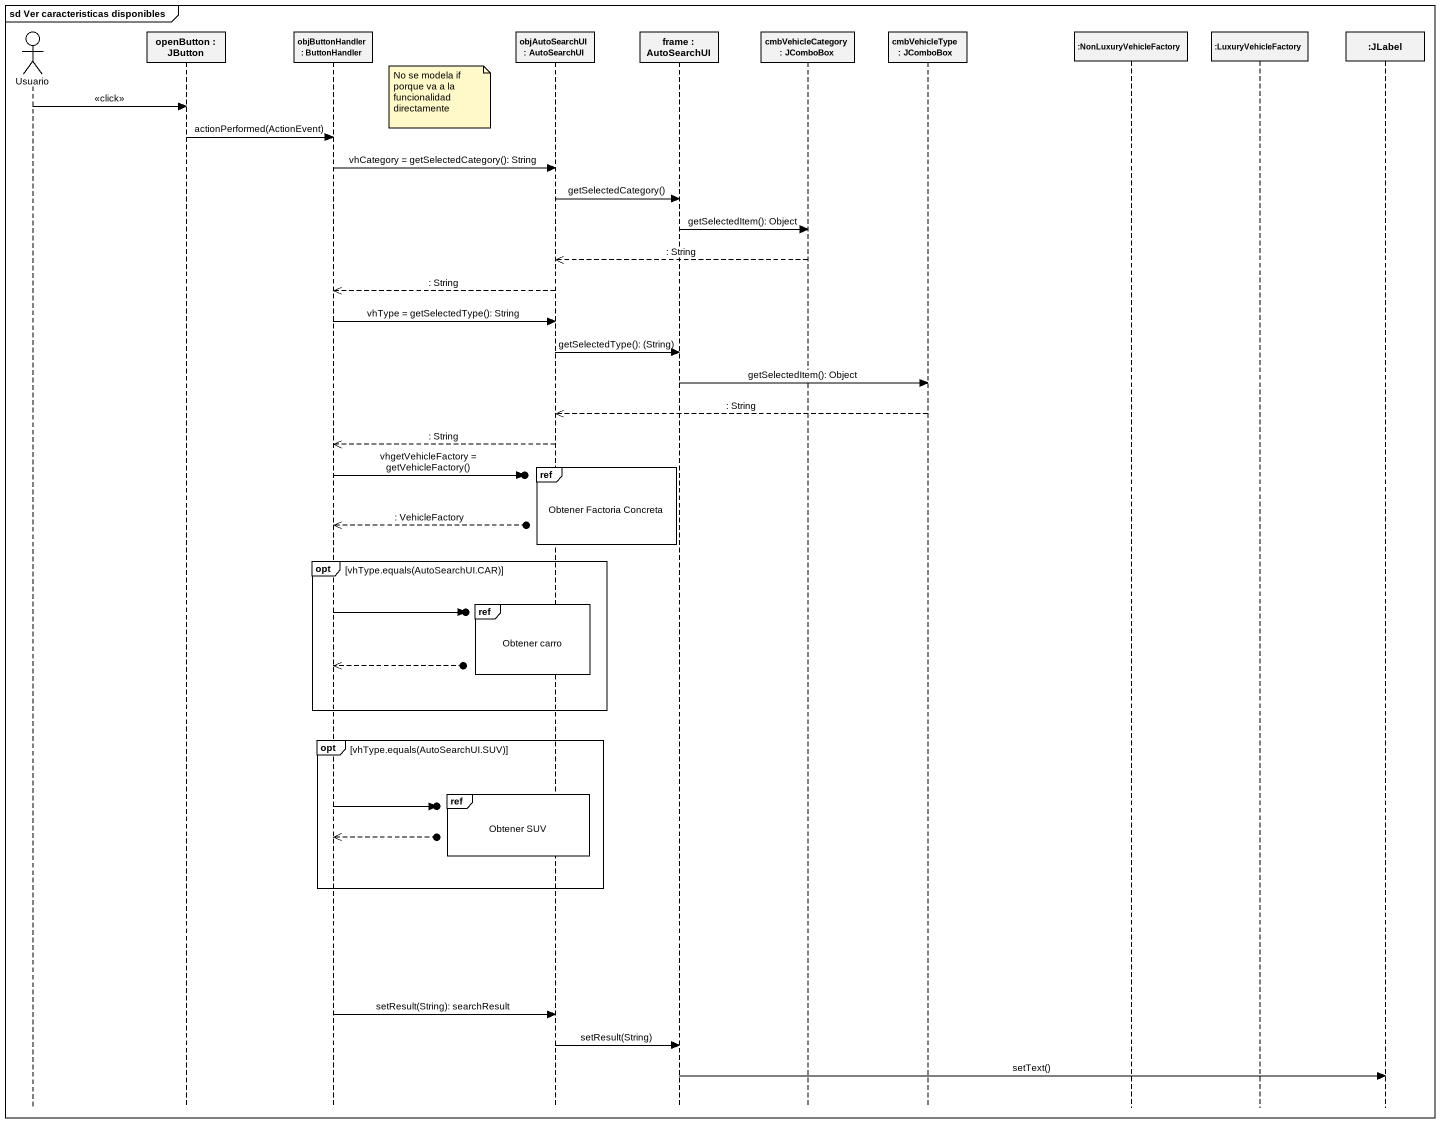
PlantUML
@startuml
mainframe sd Ver caracteristicas disponibles
hide footbox
actor Usuario
participant "openButton : JButton" as openButton
participant "objButtonHandler : ButtonHandler" as objButtonHandler
participant "objAutoSearchUI : AutoSearchUI" as objAutoSearchUI
participant "frame : AutoSearchUI" as frame_
participant "cmbVehicleCategory : JComboBox" as cmbVehicleCategory
participant "cmbVehicleType : JComboBox" as cmbVehicleType
participant ":NonLuxuryVehicleFactory" as NonLuxuryVehicleFactory
participant ":LuxuryVehicleFactory" as LuxuryVehicleFactory
participant ":JLabel" as JLabel

note right of objButtonHandler : No se modela if porque va a la funcionalidad directamente
Usuario -> openButton : <<click>>
openButton -> objButtonHandler : actionPerformed(ActionEvent)
objButtonHandler -> objAutoSearchUI : vhCategory = getSelectedCategory(): String
objAutoSearchUI -> frame_ : getSelectedCategory()
frame_ -> cmbVehicleCategory : getSelectedItem(): Object
cmbVehicleCategory -->> objAutoSearchUI : : String
objAutoSearchUI -->> objButtonHandler : : String
objButtonHandler -> objAutoSearchUI : vhType = getSelectedType(): String
objAutoSearchUI -> frame_ : getSelectedType(): (String)
frame_ -> cmbVehicleType : getSelectedItem(): Object
cmbVehicleType -->> objAutoSearchUI : : String
objAutoSearchUI -->> objButtonHandler : : String
ref over objAutoSearchUI : Obtener Factoria Concreta
objButtonHandler ->o] : vhgetVehicleFactory = getVehicleFactory()
objButtonHandler <<--o] : : VehicleFactory
opt vhType.equals(AutoSearchUI.CAR)
  ref over objAutoSearchUI : Obtener carro
  objButtonHandler ->o]
  objButtonHandler <<--o]
end
opt vhType.equals(AutoSearchUI.SUV)
  ref over objAutoSearchUI : Obtener SUV
  objButtonHandler ->o]
  objButtonHandler <<--o]
end
objButtonHandler -> objAutoSearchUI : setResult(String): searchResult
objAutoSearchUI -> frame_ : setResult(String)
frame_ -> JLabel : setText()
@enduml
